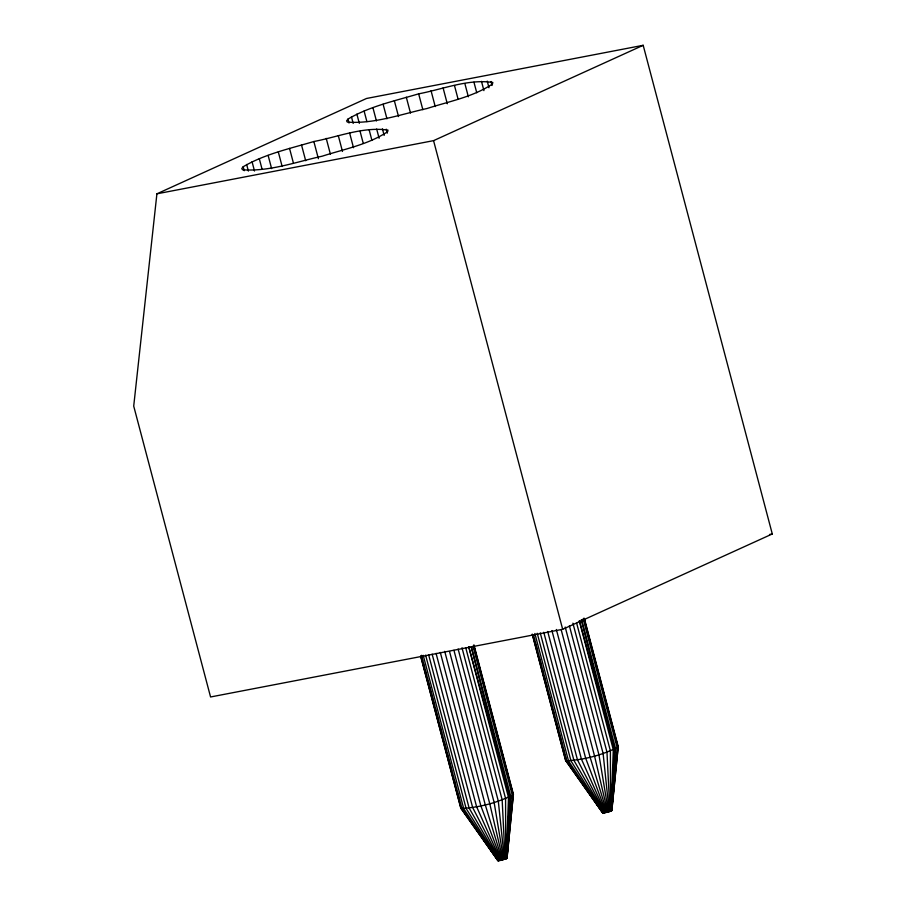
<?xml version="1.0" encoding="UTF-8"?>
<svg xmlns="http://www.w3.org/2000/svg" width="906" height="906" viewBox="0 0 906 906"><rect width="100%" height="100%" fill="white"/><g stroke="black" fill="none" stroke-linecap="round" stroke-linejoin="round"><path stroke-width="1.36" d="M420.588 655.978L460.758 808.016L497.938 860.655L499.953 860.496L506.171 858.741L508.504 797.405L468.696 646.737M532.207 634.098L565.559 760.338L602.739 812.988L608.481 811.923L610.984 811.063L613.305 749.738L579.24 620.791M506.171 858.741L509.727 796.872L471.245 647.099M610.984 811.063L614.528 749.205L581.301 619.851M506.386 858.639L510.791 796.374L471.335 647.054M611.199 810.972L615.593 748.696L581.527 619.749M506.884 855.298L507.292 849.692M507.802 842.693L508.006 839.896M611.992 803.429L612.297 799.228M506.567 858.56L512.388 795.468L472.943 646.159M611.38 810.881L617.201 747.801L583.124 618.843M506.85 858.401L509.331 831.572M509.58 828.775L510.214 821.787M510.474 818.99L510.973 813.407M511.482 807.812L511.867 803.622M512.377 798.039L512.751 793.837L503.43 758.548M611.652 810.734L614.393 781.108M614.766 776.918L615.276 771.323M615.661 767.133L616.035 762.943M616.544 757.348L616.929 753.158M506.998 858.276L513.385 794.188L473.94 644.879M507.02 858.175L513.385 794.188L512.751 793.837M611.81 810.598L618.198 746.521L584.483 618.923M611.833 810.508L618.198 746.521L617.564 746.17M156.908 193.816L133.714 406.103L210.566 696.974L562.671 629.308L772.286 533.962L643.181 45.3L366.522 98.471L156.908 193.816L433.566 140.645L643.181 45.3M243.193 166.738L241.8 168.527L242.502 169.773C269.478 171.744 296.115 161.925 322.242 156.183C344.257 149.082 368.21 144.677 387.655 131.653L387.995 130.124C363.374 126.41 338.029 136.931 313.85 141.517C289.965 148.618 264.846 154.009 243.193 166.738L244.235 170.713M347.995 119.071L346.602 120.86L347.315 122.106C374.291 124.065 400.928 114.258 427.043 108.505C449.059 101.415 473.023 96.999 492.468 83.986L492.807 82.457C468.187 78.743 442.841 89.252 418.651 93.839C394.767 100.94 369.648 106.33 347.995 119.071L349.036 123.035M497.938 860.655L496.635 857.982M602.739 812.988L603.792 812.297M420.848 656.431L461.007 808.458C478.821 807.676 497.349 802.852 513.26 794.732L473.815 645.423M532.468 634.551L565.82 760.791C583.623 760.009 602.162 755.174 618.073 747.065L583.996 618.107M503.917 858.514L504.631 858.367M769.511 534.495L772.286 533.962M610.089 810.576L611.72 810.451M505.842 858.163L506.918 858.118M565.559 760.338L602.694 812.909M460.758 808.016L497.892 860.575M602.909 813.022L566.828 761.029L533.475 634.789M498.107 860.7L462.015 808.696L421.494 655.31M571.652 767.778L574.846 772.399M578.039 777.008L582.83 783.939M584.427 786.249L602.784 812.795M462.06 808.526L464.45 811.98M468.436 817.756L473.226 824.687M475.627 828.141L479.614 833.916M481.211 836.227L497.972 860.462M603.215 813.033L568.549 761.051L534.846 633.464M498.413 860.7L463.747 808.73L423.215 655.344M595.242 800.961L598.345 805.638M600.667 809.149L603 812.648M491.981 850.972L495.084 855.649M603.634 812.999L570.95 760.859L537.235 633.271M498.821 860.666L466.148 808.537L425.616 655.151M604.155 812.931L573.951 760.462L540.236 632.864M499.342 860.598L469.149 808.129L428.617 654.744M604.766 812.818L577.473 759.862L543.759 632.263M499.953 860.496L472.66 807.529L432.139 654.143M605.446 812.682L581.403 759.081L547.688 631.482M500.633 860.36L476.601 806.748L436.069 653.362M606.182 812.523L585.638 758.141L551.924 630.542M501.369 860.19L480.837 805.808L440.305 652.422M606.941 812.342L590.055 757.065L556.341 629.477M502.139 860.009L485.242 804.743L444.721 651.357M579.568 620.961L614.528 749.205M468.81 646.805L509.727 796.872M491.041 81.495L492.094 85.47M487.235 81.132L488.98 87.746M481.482 81.359L483.929 90.623M473.951 82.186L476.749 92.763M464.869 83.579L468.357 96.806M454.472 85.504L457.972 98.731M583.849 618.572L594.245 657.937M594.97 660.655L597.835 671.516M598.549 674.234L601.425 685.095M602.139 687.801L611.459 723.101M612.184 725.808L615.049 736.669M615.763 739.387L617.201 744.811M443.091 87.905L447.281 103.771M576.692 623.294L610.406 750.893L610.474 811.266M572.898 623.158L606.975 752.116L609.885 811.482M431.041 90.713L435.231 106.58M569.387 625.786L603.102 753.384L609.206 811.697M565.197 627.054L598.911 754.653L608.481 811.923M433.566 140.645L562.671 629.308M561.165 629.659L594.517 755.898L607.722 812.138M418.651 93.839L422.853 109.705M406.307 97.214L410.497 113.069M394.348 100.713L398.538 116.58M535.582 644.325L536.658 648.39M539.161 657.892L541.312 666.035M542.037 668.753L543.113 672.83M543.827 675.536L544.902 679.613M545.616 682.331L546.703 686.397M549.206 695.899L550.282 699.976M552.796 709.477L553.872 713.543M556.386 723.045L558.538 731.187M559.251 733.905L562.116 744.766M562.841 747.484L563.917 751.55M564.631 754.268L565.706 758.345M383.113 104.247L386.953 118.799M386.239 129.173L387.281 133.137M382.423 128.799L384.167 135.413M372.932 107.723L376.432 120.951M376.67 129.037L379.116 138.29M369.15 129.852L371.936 140.43M364.099 111.042L366.896 121.619M356.873 114.088L359.32 123.341M360.056 131.257L363.204 143.148M351.449 116.795L353.193 123.409M349.671 133.182L353.51 147.723M474.382 648.605L477.247 659.466M477.972 662.173L483.702 683.894M484.427 686.612L485.503 690.678M486.216 693.396L487.292 697.473M488.006 700.179L490.882 711.04M491.596 713.758L494.461 724.619M495.186 727.325L498.051 738.186M498.764 740.904L500.916 749.047M501.641 751.765L502.717 755.831M338.289 135.583L342.479 151.449M465.786 647.892L505.593 798.56L505.673 858.933M461.992 647.756L502.162 799.783L505.072 859.148M326.228 138.38L330.418 154.246M458.13 649.024L498.3 801.051L504.404 859.364M453.94 650.293L494.11 802.32L503.679 859.59M449.546 651.539L489.716 803.565L502.921 859.805M313.85 141.517L318.391 158.697M301.494 144.881L305.696 160.747M289.535 148.38L293.374 162.921M421.449 656.703L422.524 660.768M423.238 663.486L424.314 667.552M425.039 670.27L426.114 674.347M427.904 681.131L430.769 691.991M431.494 694.709L434.359 705.559M435.073 708.277L437.949 719.138M440.452 728.639L441.528 732.716M444.042 742.218L446.194 750.361M446.907 753.067L447.983 757.144M448.708 759.862L449.784 763.928M450.497 766.646L451.573 770.723M454.087 780.225L455.163 784.29M457.666 793.792L458.742 797.869M278.301 151.925L282.151 166.466M268.131 155.402L271.619 168.618M259.297 158.709L262.094 169.286M252.061 161.755L254.507 171.019M246.647 164.462L248.391 171.075"/></g></svg>
